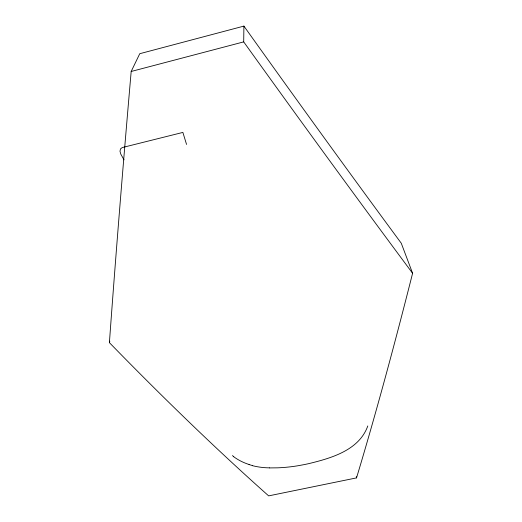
<?xml version="1.0" encoding="UTF-8"?>
<svg xmlns="http://www.w3.org/2000/svg" width="522" height="522" viewBox="0 0 522 522"><rect width="100%" height="100%" fill="white"/><g stroke="black" fill="none" stroke-linecap="round" stroke-linejoin="round"><path stroke-width="0.78" d="M412.595 273.267A1091.704 52.122 55.2 0 1 243.702 41.877L243.904 26.1L139.759 53.701L131.179 71.475A1155.943 39.75 -84.1 0 0 109.405 342.647A1085.003 188.403 51.7 0 0 268.66 495.88L356.526 477.891A1233.649 113.75 -80 0 0 412.595 273.267L401.274 243.239A1036.555 47.274 55.3 0 1 243.911 26.1M109.411 342.628L109.809 341.14M367.795 425.945C359.169 450.179 331.405 458.133 308.854 463.608A199.704 174.987 -1.8 0 1 304.026 464.632L298.636 465.631A139.857 118.709 -2.7 0 1 291.406 466.701L290.5 466.812A136.19 115.369 -2.7 0 1 277.737 467.829L269.509 467.921M131.179 71.475L243.696 41.884M252.472 465.598L249.059 464.547M233.739 456.646L232.434 455.602M124.027 159.876L120.791 154.094L119.988 151.256L120.517 148.887L122.207 147.576L182.876 132.418L186.556 144.444M356.311 476.638L356.526 477.891M269.509 467.856A59.717 48.559 -2.2 0 1 252.439 465.67M249.079 464.508A51.665 41.838 -2 0 1 233.667 456.711"/></g></svg>
